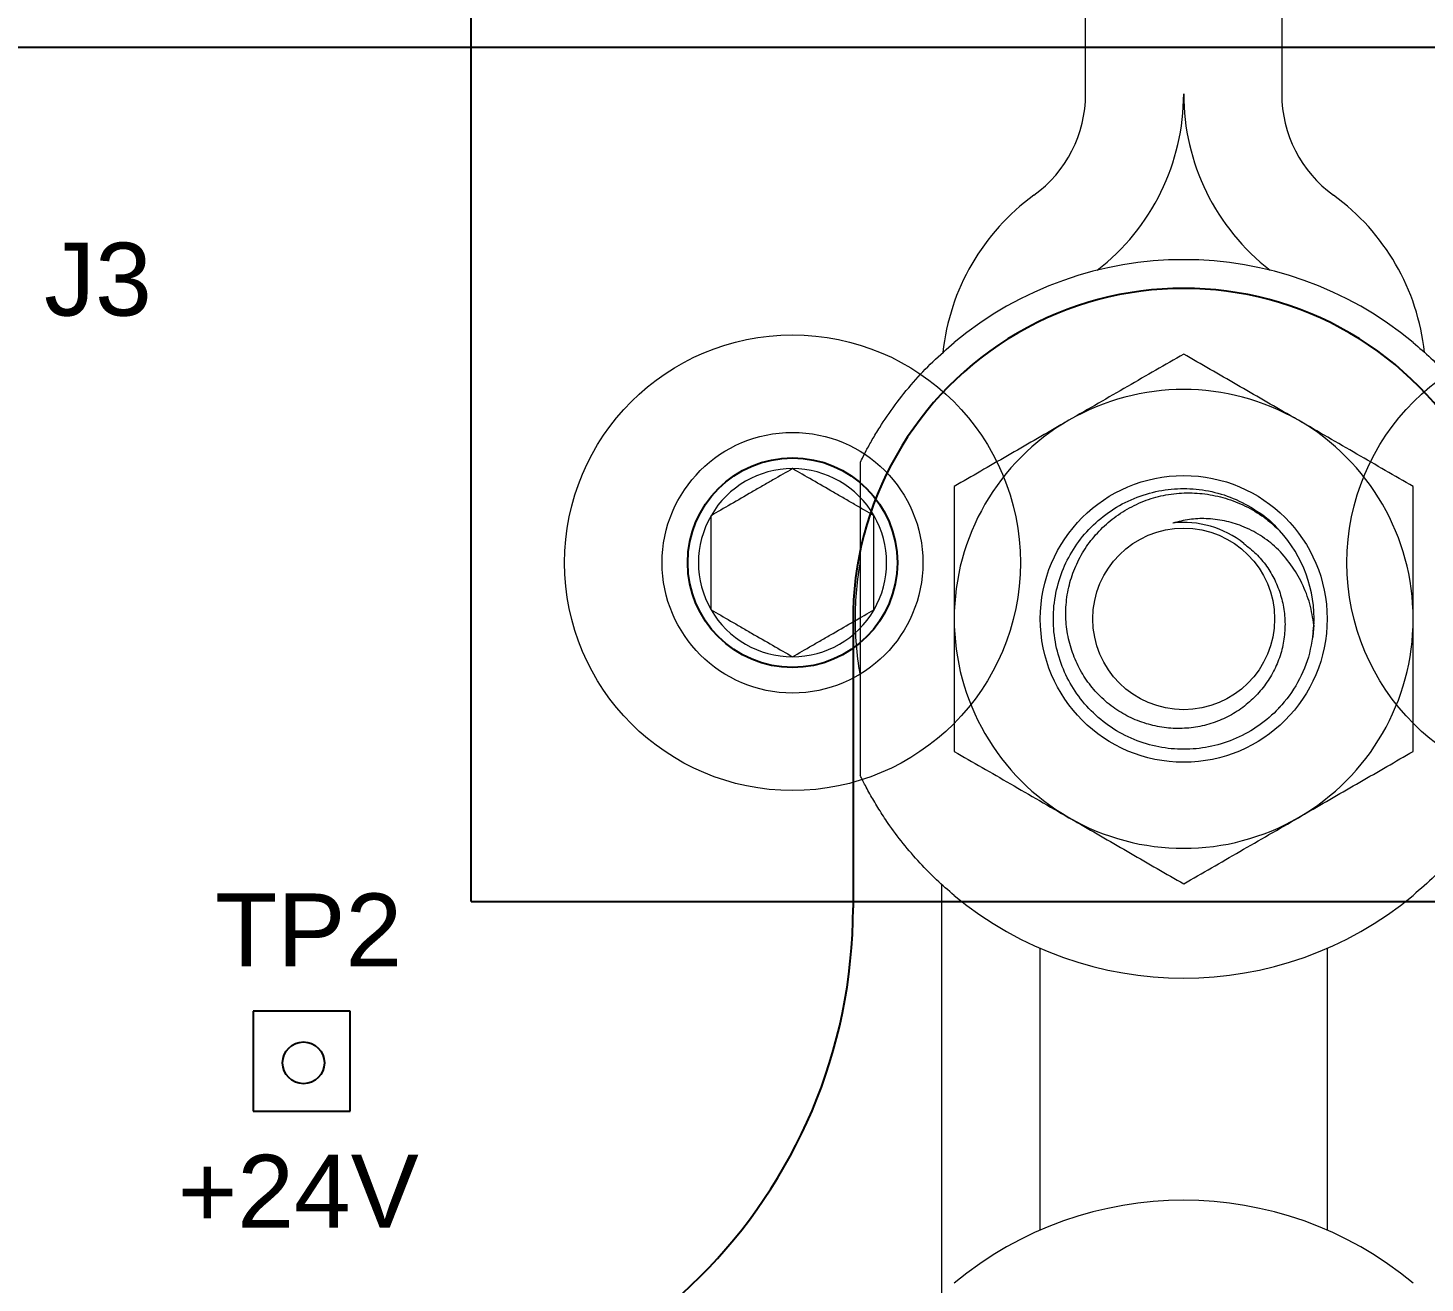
# Model space of a CAD drawing. Header units: inches. Extents: x -1 to 66.5, y -11.9 to 25.2.
# Drawn here: x 36.368 to 37.707, y -5.505 to -4.301 of the extents above; entities that cross this region are included whole.
import ezdxf

# ---------------------------------------------------------------- set-up
doc = ezdxf.new("R2010")
doc.units = ezdxf.units.IN
doc.header["$MEASUREMENT"] = 0
doc.linetypes.add('SLD-Solid', pattern=[0])
for name, color, linetype in [('45-1523-1', 80, 'Continuous'), ('Clamp', 30, 'Continuous'), ('Fastener', 134, 'Continuous'), ('Panel', 1, 'Continuous'), ('Text', 50, 'Continuous')]:
    doc.layers.add(name, color=color, linetype=linetype)
doc.styles.get("Standard").update_dxf_attribs({"font": 'arial.ttf'})

msp = doc.modelspace()

# ---------------------------------------------------------------- linework, layer by layer
at = {"layer": '45-1523-1'}
for p, q in [((41.1507, -4.32), (33.4007, -4.32)), ((36.6767, -5.244), (36.5837, -5.244)), ((36.5837, -5.244), (36.5837, -5.34)), ((36.6767, -5.34), (36.6767, -5.244)), ((36.5837, -5.34), (36.6767, -5.34))]:
    msp.add_line(p, q, dxfattribs=at)
msp.add_circle((36.6319, -5.2937), 0.02, dxfattribs=at)
at = {"layer": 'Clamp', "linetype": 'Continuous', "lineweight": 0}
for p, q in [((37.3817, -4.3645), (37.3817, -3.635)), ((37.5697, -3.635), (37.5697, -4.3645)), ((37.1657, -4.7178), (37.1657, -5.0183)), ((37.6004, -4.8714), (37.5995, -4.88)), ((37.5666, -4.9534), (37.5682, -4.9521)), ((37.4372, -4.9864), (37.4368, -4.9868)), ((37.5146, -4.9868), (37.5142, -4.9864)), ((37.2437, -5.5155), (37.2437, -5.1226)), ((37.3377, -5.1837), (37.3377, -5.4543)), ((37.6137, -5.4543), (37.6137, -5.1837))]:
    msp.add_line(p, q, dxfattribs=at)
at = {"layer": 'Clamp'}
msp.add_line((37.1587, -4.8652), (37.1587, -5.145), dxfattribs=at)
at = {"layer": 'Clamp', "linetype": 'Continuous', "lineweight": 0, "flags": 128}
msp.add_lwpolyline([(37.6006, -4.8739), (37.5995, -4.885), (37.5993, -4.8866)], dxfattribs=at)
at = {"layer": 'Clamp', "linetype": 'Continuous', "lineweight": 0}
for radius in [0.1375, 0.0871, 0.0871]:
    msp.add_circle((37.4757, -4.868), radius, dxfattribs=at)
for centre, radius, start, end in [((37.2617, -4.3645), 0.12, 305.9321, 0), ((37.2617, -4.3645), 0.214, 307.7843, 0), ((37.6897, -4.3645), 0.214, 180, 232.2157), ((37.6897, -4.3645), 0.12, 180, 234.0679), ((37.4577, -4.635), 0.214, 125.9321, 173.9571), ((37.4937, -4.635), 0.214, 6.0627, 54.0679), ((37.4757, -4.868), 0.3445, 50.3104, 129.6896), ((37.4757, -4.868), 0.22, 60, 120), ((37.4757, -4.868), 0.22, 120, 180), ((37.4757, -4.868), 0.22, 0, 60), ((37.4757, -4.868), 0.0925, 51.4009, 96.4519), ((37.4757, -4.868), 0.125, 357.3271, 42.7445), ((37.4757, -4.868), 0.315, 169.7778, 180), ((37.4757, -4.868), 0.315, 180, 190.2222), ((37.4757, -4.868), 0.22, 180, 240), ((37.4757, -4.868), 0.22, 300, 0), ((37.4757, -4.868), 0.22, 240, 300), ((37.4757, -4.868), 0.3445, 230.3104, 309.6896), ((37.4757, -5.77), 0.3445, 50.3104, 129.6896)]:
    msp.add_arc(centre, radius, start, end, dxfattribs=at)
at = {"layer": 'Clamp'}
for centre, radius, start, end in [((37.4757, -4.868), 0.317, 359.4871, 180.5129), ((36.6587, -5.145), 0.5, 270, 0)]:
    msp.add_arc(centre, radius, start, end, dxfattribs=at)
at = {"layer": 'Clamp', "linetype": 'Continuous', "lineweight": 0}
for points, knots in [([(37.1657, -4.7178), (37.1659, -4.7173), (37.1665, -4.716), (37.1709, -4.7073), (37.177, -4.6963), (37.1859, -4.6815), (37.1986, -4.6628), (37.2158, -4.6414), (37.2348, -4.6211), (37.2487, -4.609), (37.2557, -4.6029)], [0, 0, 0, 0, 0.080226, 0.185456, 0.279715, 0.374206, 0.537738, 0.701359, 0.85078, 1, 1, 1, 1]), ([(37.6957, -4.6029), (37.7015, -4.6079), (37.713, -4.6179), (37.7295, -4.6347), (37.7451, -4.6529), (37.7581, -4.6704), (37.7681, -4.6858), (37.7762, -4.6994), (37.7822, -4.7106), (37.7853, -4.717), (37.7856, -4.7176), (37.7857, -4.7178)], [0, 0, 0, 0, 0.123246, 0.246594, 0.389151, 0.531727, 0.636222, 0.740584, 0.860336, 0.947571, 1, 1, 1, 1]), ([(37.4757, -4.614), (37.4668, -4.6191), (37.449, -4.6294), (37.4217, -4.6452), (37.3939, -4.6612), (37.3751, -4.6721), (37.3657, -4.6775)], [0, 0, 0, 0, 0.247269, 0.495363, 0.746874, 1, 1, 1, 1]), ([(37.5857, -4.6775), (37.5831, -4.676), (37.5719, -4.6696), (37.5522, -4.6582), (37.5265, -4.6434), (37.501, -4.6286), (37.4841, -4.6189), (37.4757, -4.614)], [0, 0, 0, 0, 0.070035, 0.299797, 0.530821, 0.76502, 1, 1, 1, 1]), ([(37.3657, -4.6775), (37.3631, -4.679), (37.3519, -4.6855), (37.3322, -4.6968), (37.3065, -4.7117), (37.281, -4.7264), (37.2641, -4.7361), (37.2557, -4.741)], [0, 0, 0, 0, 0.070035, 0.299797, 0.530821, 0.76502, 1, 1, 1, 1]), ([(37.6957, -4.741), (37.6868, -4.7359), (37.669, -4.7256), (37.6417, -4.7099), (37.6139, -4.6938), (37.5951, -4.6829), (37.5857, -4.6775)], [0, 0, 0, 0, 0.247269, 0.495363, 0.746874, 1, 1, 1, 1]), ([(37.2557, -4.741), (37.2557, -4.7495), (37.2557, -4.7743), (37.2557, -4.8082), (37.2557, -4.8422), (37.2557, -4.8594), (37.2557, -4.868)], [0, 0, 0, 0, 0.20488, 0.599678, 0.799417, 1, 1, 1, 1]), ([(37.6957, -4.868), (37.6957, -4.8511), (37.6957, -4.8169), (37.6957, -4.7746), (37.6957, -4.7495), (37.6957, -4.741)], [0, 0, 0, 0, 0.394523, 0.795077, 1, 1, 1, 1]), ([(37.6006, -4.8739), (37.5993, -4.8842), (37.5969, -4.9046), (37.584, -4.9328), (37.5665, -4.9555), (37.5457, -4.9726), (37.5236, -4.9844), (37.4999, -4.9915), (37.4757, -4.9938), (37.4515, -4.9915), (37.4278, -4.9844), (37.4057, -4.9726), (37.3865, -4.9567), (37.371, -4.9378), (37.3596, -4.9164), (37.3524, -4.8929), (37.3499, -4.868), (37.3524, -4.8432), (37.3596, -4.8197), (37.371, -4.7983), (37.3865, -4.7793), (37.4057, -4.7635), (37.4278, -4.7517), (37.4515, -4.7446), (37.4757, -4.7423), (37.4999, -4.7446), (37.5237, -4.7516), (37.5455, -4.7637), (37.5598, -4.7742), (37.5655, -4.7812), (37.566, -4.7818)], [0, 0, 0, 0, 0.0456705, 0.0897071, 0.1340027, 0.1704346, 0.2071119, 0.2433015, 0.2783272, 0.3133528, 0.3495425, 0.3862198, 0.4226516, 0.4581338, 0.4928334, 0.5287051, 0.5653002, 0.6018953, 0.6377671, 0.6724667, 0.7079488, 0.7443807, 0.781058, 0.8172476, 0.8522733, 0.8872989, 0.9234886, 0.9601659, 0.9965977, 1, 1, 1, 1]), ([(37.5334, -4.7957), (37.5374, -4.7989), (37.5455, -4.8052), (37.5554, -4.8172), (37.5634, -4.8306), (37.5691, -4.8452), (37.5725, -4.8609), (37.5732, -4.8772), (37.5712, -4.8935), (37.5665, -4.9091), (37.5591, -4.9239), (37.5495, -4.9373), (37.5375, -4.9493), (37.5236, -4.9592), (37.5081, -4.9667), (37.4915, -4.9715), (37.4742, -4.9735), (37.4569, -4.9726), (37.4396, -4.9689), (37.423, -4.9623), (37.4075, -4.9529), (37.3938, -4.9411), (37.3821, -4.9269), (37.3731, -4.9111), (37.3665, -4.8938), (37.3629, -4.8755), (37.3623, -4.8566), (37.365, -4.8377), (37.3708, -4.8194), (37.3795, -4.8025), (37.391, -4.787), (37.405, -4.7735), (37.4213, -4.7622), (37.4394, -4.7538), (37.4588, -4.7485), (37.4786, -4.7466), (37.4987, -4.748), (37.5184, -4.7526), (37.5375, -4.7605), (37.5541, -4.7708), (37.5634, -4.7794), (37.5675, -4.7832)], [0, 0, 0, 0, 0.021792, 0.044215, 0.066002, 0.088361, 0.111233, 0.134758, 0.1578, 0.181511, 0.204552, 0.228215, 0.252123, 0.276703, 0.300997, 0.325995, 0.350289, 0.375255, 0.400209, 0.425851, 0.451396, 0.477682, 0.503227, 0.529497, 0.555503, 0.582217, 0.609014, 0.636588, 0.663385, 0.690953, 0.718019, 0.745813, 0.773861, 0.802723, 0.830771, 0.859632, 0.887765, 0.916647, 0.945947, 0.976097, 1, 1, 1, 1]), ([(37.6006, -4.8739), (37.5995, -4.8671), (37.5973, -4.8533), (37.5896, -4.8338), (37.5789, -4.8156), (37.5655, -4.7999), (37.5494, -4.7874), (37.5325, -4.7788), (37.5147, -4.7735), (37.4978, -4.7715), (37.481, -4.7721), (37.4706, -4.7748), (37.4653, -4.7761)], [0, 0, 0, 0, 0.107925, 0.218981, 0.326905, 0.43817, 0.540023, 0.645604, 0.736847, 0.830738, 0.914289, 1, 1, 1, 1]), ([(37.2557, -4.868), (37.2557, -4.8778), (37.2557, -4.9041), (37.2557, -4.9468), (37.2557, -4.9789), (37.2557, -4.995)], [0, 0, 0, 0, 0.227076, 0.611316, 1, 1, 1, 1]), ([(37.6957, -4.995), (37.6957, -4.9791), (37.6957, -4.9469), (37.6957, -4.9042), (37.6957, -4.8778), (37.6957, -4.868)], [0, 0, 0, 0, 0.3845964, 0.7729234, 1, 1, 1, 1]), ([(37.2557, -4.995), (37.2646, -5.0002), (37.2824, -5.0104), (37.3097, -5.0262), (37.3375, -5.0423), (37.3563, -5.0531), (37.3657, -5.0586)], [0, 0, 0, 0, 0.247269, 0.495363, 0.746874, 1, 1, 1, 1]), ([(37.5857, -5.0586), (37.5883, -5.057), (37.5995, -5.0506), (37.6192, -5.0392), (37.6448, -5.0244), (37.6704, -5.0096), (37.6873, -4.9999), (37.6957, -4.995)], [0, 0, 0, 0, 0.070035, 0.299797, 0.530821, 0.76502, 1, 1, 1, 1]), ([(37.2557, -5.1331), (37.25, -5.1282), (37.2385, -5.1183), (37.222, -5.1015), (37.2063, -5.0832), (37.1934, -5.0658), (37.1833, -5.0503), (37.1767, -5.0392), (37.172, -5.0307), (37.1685, -5.024), (37.1661, -5.0191), (37.1658, -5.0185), (37.1657, -5.0183)], [0, 0, 0, 0, 0.121921, 0.24654, 0.387625, 0.531601, 0.635216, 0.740398, 0.799933, 0.860369, 0.947583, 1, 1, 1, 1]), ([(37.7857, -5.0183), (37.7855, -5.0188), (37.7851, -5.0196), (37.7827, -5.0243), (37.7795, -5.0305), (37.7744, -5.0398), (37.7656, -5.0544), (37.7529, -5.0732), (37.7357, -5.0945), (37.7167, -5.1149), (37.7027, -5.127), (37.6957, -5.1331)], [0, 0, 0, 0, 0.0802019, 0.1322421, 0.1857291, 0.2789298, 0.3744088, 0.5356536, 0.7014444, 0.848623, 1, 1, 1, 1]), ([(37.3657, -5.0586), (37.3683, -5.0601), (37.3795, -5.0665), (37.3992, -5.0779), (37.4248, -5.0927), (37.4504, -5.1075), (37.4673, -5.1172), (37.4757, -5.1221)], [0, 0, 0, 0, 0.070035, 0.299797, 0.530821, 0.76502, 1, 1, 1, 1]), ([(37.4757, -5.1221), (37.4846, -5.1169), (37.5024, -5.1067), (37.5297, -5.0909), (37.5575, -5.0748), (37.5763, -5.064), (37.5857, -5.0586)], [0, 0, 0, 0, 0.247269, 0.495363, 0.746874, 1, 1, 1, 1])]:
    msp.add_open_spline(points, degree=3, knots=knots, dxfattribs=at)
at = {"layer": 'Fastener', "color": 5}
msp.add_line((36.7927, -5.1391), (36.7927, -3.389), dxfattribs=at)
at = {"layer": 'Fastener', "linetype": 'SLD-Solid', "lineweight": 15}
for centre, radius in [((37.1007, -4.8141), 0.2185), ((37.8507, -4.8141), 0.2185), ((37.1007, -4.8141), 0.125)]:
    msp.add_circle(centre, radius, dxfattribs=at)
for start, end in [(90, 150), (30, 90), (150, 210), (330, 30), (210, 270), (270, 330)]:
    msp.add_arc((37.1007, -4.8141), 0.0902, start, end, dxfattribs=at)
for points, knots in [([(37.1007, -4.7239), (37.0946, -4.7274), (37.0883, -4.731), (37.0786, -4.7366), (37.0754, -4.7385), (37.0686, -4.7424), (37.0652, -4.7444), (37.055, -4.7503), (37.0482, -4.7542), (37.035, -4.7618), (37.0287, -4.7654), (37.0226, -4.769)], [0, 0, 0, 0, 0.25, 0.25, 0.375, 0.375, 0.5, 0.5, 0.75, 0.75, 1, 1, 1, 1]), ([(37.1788, -4.769), (37.1727, -4.7655), (37.1665, -4.7619), (37.1568, -4.7563), (37.1535, -4.7544), (37.1468, -4.7505), (37.1433, -4.7485), (37.1331, -4.7426), (37.1264, -4.7387), (37.1132, -4.7311), (37.1068, -4.7274), (37.1007, -4.7239)], [0, 0, 0, 0, 0.25, 0.25, 0.375, 0.375, 0.5, 0.5, 0.75, 0.75, 1, 1, 1, 1]), ([(37.0226, -4.8592), (37.0226, -4.8522), (37.0226, -4.8448), (37.0226, -4.8298), (37.0226, -4.822), (37.0226, -4.8061), (37.0226, -4.7984), (37.0226, -4.7833), (37.0226, -4.776), (37.0226, -4.769)], [0, 0, 0, 0, 0.25, 0.25, 0.5, 0.5, 0.75, 0.75, 1, 1, 1, 1]), ([(37.1788, -4.8592), (37.1788, -4.8522), (37.1788, -4.8448), (37.1788, -4.8298), (37.1788, -4.822), (37.1788, -4.8061), (37.1788, -4.7984), (37.1788, -4.7833), (37.1788, -4.776), (37.1788, -4.769)], [0, 0, 0, 0, 0.25, 0.25, 0.5, 0.5, 0.75, 0.75, 1, 1, 1, 1]), ([(37.0226, -4.8592), (37.0287, -4.8627), (37.0349, -4.8663), (37.0446, -4.8719), (37.0479, -4.8738), (37.0546, -4.8777), (37.0581, -4.8797), (37.0683, -4.8856), (37.075, -4.8895), (37.0882, -4.8971), (37.0946, -4.9008), (37.1007, -4.9043)], [0, 0, 0, 0, 0.25, 0.25, 0.375, 0.375, 0.5, 0.5, 0.75, 0.75, 1, 1, 1, 1]), ([(37.1007, -4.9043), (37.1068, -4.9008), (37.113, -4.8972), (37.1227, -4.8916), (37.126, -4.8897), (37.1327, -4.8858), (37.1362, -4.8838), (37.1464, -4.8779), (37.1531, -4.874), (37.1664, -4.8664), (37.1727, -4.8627), (37.1788, -4.8592)], [0, 0, 0, 0, 0.25, 0.25, 0.375, 0.375, 0.5, 0.5, 0.75, 0.75, 1, 1, 1, 1])]:
    msp.add_open_spline(points, degree=3, knots=knots, dxfattribs=at)
at = {"layer": 'Panel', "color": 5}
msp.add_line((36.7927, -5.1391), (38.1587, -5.1391), dxfattribs=at)
at = {"layer": 'Panel'}
msp.add_circle((37.1007, -4.8141), 0.1005, dxfattribs=at)

# ---------------------------------------------------------------- texts
at = {"layer": 'Text'}
for s, p in [('J3', (36.3832, -4.5772)), ('TP2', (36.5472, -5.2013)), ('+24V', (36.5113, -5.4519))]:
    msp.add_text(s, height=0.07, dxfattribs=at).set_placement(p)

doc.saveas('drawing.dxf')
